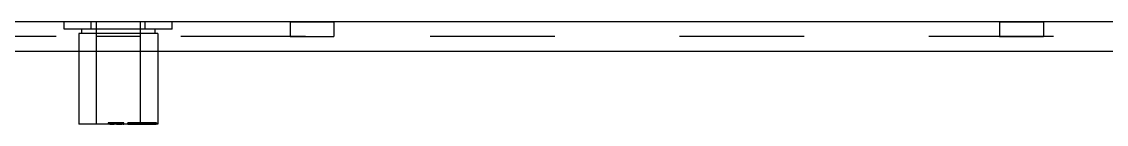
# Model space of a CAD drawing. Header units: millimetres. Extents: x 0 to 8948, y -1340 to 1100.
# Drawn here: x 5001.9 to 5076, y -483 to -476 of the extents above; entities that cross this region are included whole.
import ezdxf

# ---------------------------------------------------------------- set-up
doc = ezdxf.new("R2010")
doc.units = ezdxf.units.MM
doc.header["$LTSCALE"] = 85.25
doc.linetypes.add('HIDDEN', pattern=[0.2, 0.1, -0.1])
doc.layers.get('0').update_dxf_attribs({"linetype": 'CONTINUOUS'})
doc.layers.add('02___PRT_ALL_AXES', color=7, linetype='CONTINUOUS')
doc.layers.add('DEFAULT_2', color=8, linetype='HIDDEN')

msp = doc.modelspace()

# ---------------------------------------------------------------- linework, layer by layer
at = {"color": 3, "linetype": 'Continuous'}
for p, q in [((5089.448, -476.031), (4775.448, -476.031)), ((4774.448, -478.031), (5090.448, -478.031))]:
    msp.add_line(p, q, dxfattribs=at)
at = {"layer": '02___PRT_ALL_AXES', "color": 8, "linetype": 'HIDDEN'}
for p, q in [((5009.948, -476.031), (5006.948, -476.031)), ((5006.948, -476.031), (5006.948, -483.031)), ((5009.948, -476.031), (5009.948, -483.031)), ((5020.198, -476.031), (5023.198, -476.031)), ((5020.198, -476.031), (5020.198, -477.031)), ((5023.198, -476.031), (5023.198, -477.031)), ((5068.698, -476.031), (5071.698, -476.031)), ((5068.698, -476.031), (5068.698, -477.031)), ((5071.698, -476.031), (5071.698, -477.031)), ((5005.748, -476.831), (5005.748, -483.031)), ((5009.948, -477.031), (5006.948, -477.031)), ((5011.148, -476.831), (5011.148, -483.031)), ((5020.198, -477.031), (5023.198, -477.031)), ((5068.698, -477.031), (5071.698, -477.031)), ((5011.148, -483.031), (5005.748, -483.031))]:
    msp.add_line(p, q, dxfattribs=at)
at = {"layer": 'DEFAULT_2', "color": 8, "linetype": 'HIDDEN'}
for p, q in [((5004.753, -476.531), (5004.753, -476.031)), ((5012.143, -476.531), (5004.753, -476.531)), ((5005.948, -476.531), (5005.948, -476.831)), ((5006.6, -476.531), (5006.6, -476.031)), ((5010.295, -476.531), (5010.295, -476.031)), ((5010.948, -476.531), (5010.948, -476.831)), ((5012.143, -476.531), (5012.143, -476.031)), ((5089.448, -477.031), (4775.448, -477.031)), ((5011.148, -476.831), (5005.748, -476.831)), ((5005.748, -476.831), (5005.748, -483.031)), ((5011.148, -476.831), (5011.148, -483.031)), ((5008.825, -482.931), (5007.76, -482.931)), ((5007.76, -482.931), (5007.76, -483.031)), ((5007.828, -483.031), (5007.828, -482.931)), ((5007.883, -482.931), (5007.883, -483.031)), ((5007.883, -483.031), (5008.172, -483.031)), ((5007.937, -483.031), (5007.937, -482.931)), ((5008.015, -483.031), (5008.015, -482.931)), ((5008.172, -482.931), (5008.172, -483.031)), ((5008.263, -483.031), (5008.263, -482.931)), ((5008.339, -482.931), (5008.339, -483.031)), ((5008.339, -483.031), (5008.685, -483.031)), ((5008.631, -482.931), (5008.631, -483.031)), ((5008.638, -483.031), (5008.638, -482.931)), ((5008.685, -483.031), (5008.685, -482.931)), ((5008.757, -482.931), (5008.757, -483.031)), ((5008.757, -483.031), (5008.825, -483.031)), ((5008.825, -483.031), (5008.825, -482.931)), ((5011.073, -482.931), (5009.115, -482.931)), ((5009.115, -483.031), (5009.115, -482.931)), ((5009.115, -483.031), (5011.042, -483.031)), ((5009.141, -483.031), (5009.141, -482.931)), ((5009.142, -483.031), (5009.142, -482.931)), ((5009.192, -483.031), (5009.192, -482.931)), ((5009.23, -483.031), (5009.23, -482.931)), ((5009.233, -483.031), (5009.233, -482.931)), ((5009.265, -483.031), (5009.265, -482.931)), ((5009.306, -483.031), (5009.306, -482.931)), ((5009.342, -483.031), (5009.342, -482.931)), ((5009.343, -483.031), (5009.343, -482.931)), ((5009.397, -483.031), (5009.397, -482.931)), ((5009.414, -483.031), (5009.414, -482.931)), ((5009.448, -483.031), (5009.448, -482.931)), ((5009.478, -483.031), (5009.478, -482.931)), ((5009.486, -483.031), (5009.486, -482.931)), ((5009.515, -483.031), (5009.515, -482.931)), ((5009.517, -483.031), (5009.517, -482.931)), ((5009.518, -483.031), (5009.518, -482.931)), ((5009.526, -483.031), (5009.526, -482.931)), ((5009.562, -483.031), (5009.562, -482.931)), ((5009.571, -483.031), (5009.571, -482.931)), ((5009.584, -483.031), (5009.584, -482.931)), ((5009.59, -483.031), (5009.59, -482.931)), ((5009.592, -483.031), (5009.592, -482.931)), ((5009.631, -483.031), (5009.631, -482.931)), ((5009.634, -483.031), (5009.634, -482.931)), ((5009.659, -483.031), (5009.659, -482.931)), ((5009.675, -483.031), (5009.675, -482.931)), ((5009.681, -483.031), (5009.681, -482.931)), ((5009.685, -483.031), (5009.685, -482.931)), ((5009.686, -483.031), (5009.686, -482.931)), ((5009.689, -483.031), (5009.689, -482.931)), ((5009.731, -483.031), (5009.731, -482.931)), ((5009.748, -483.031), (5009.748, -482.931)), ((5009.752, -483.031), (5009.752, -482.931)), ((5009.755, -483.031), (5009.755, -482.931)), ((5009.762, -482.931), (5009.762, -483.031)), ((5009.77, -483.031), (5009.77, -482.931)), ((5009.793, -483.031), (5009.793, -482.931)), ((5009.796, -483.031), (5009.796, -482.931)), ((5009.827, -483.031), (5009.827, -482.931)), ((5009.838, -483.031), (5009.838, -482.931)), ((5009.866, -483.031), (5009.866, -482.931)), ((5009.907, -483.031), (5009.907, -482.931)), ((5009.915, -482.931), (5009.915, -483.031)), ((5009.916, -483.031), (5009.916, -482.931)), ((5009.934, -483.031), (5009.934, -482.931)), ((5009.941, -483.031), (5009.941, -482.931)), ((5009.951, -483.031), (5009.951, -482.931)), ((5009.955, -483.031), (5009.955, -482.931)), ((5009.971, -483.031), (5009.971, -482.931)), ((5009.996, -483.031), (5009.996, -482.931)), ((5010.021, -483.031), (5010.021, -482.931)), ((5010.025, -483.031), (5010.025, -482.931)), ((5010.033, -483.031), (5010.033, -482.931)), ((5010.039, -483.031), (5010.039, -482.931)), ((5010.04, -483.031), (5010.04, -482.931)), ((5010.052, -483.031), (5010.052, -482.931)), ((5010.055, -483.031), (5010.055, -482.931)), ((5010.058, -483.031), (5010.058, -482.931)), ((5010.082, -483.031), (5010.082, -482.931)), ((5010.128, -483.031), (5010.128, -482.931)), ((5010.177, -483.031), (5010.177, -482.931)), ((5010.18, -483.031), (5010.18, -482.931)), ((5010.189, -483.031), (5010.189, -482.931)), ((5010.204, -483.031), (5010.204, -482.931)), ((5010.206, -483.031), (5010.206, -482.931)), ((5010.215, -483.031), (5010.215, -482.931)), ((5010.239, -483.031), (5010.239, -482.931)), ((5010.248, -483.031), (5010.248, -482.931)), ((5010.25, -483.031), (5010.25, -482.931)), ((5010.265, -483.031), (5010.265, -482.931)), ((5010.274, -483.031), (5010.274, -482.931)), ((5010.277, -483.031), (5010.277, -482.931)), ((5010.292, -483.031), (5010.292, -482.931)), ((5010.372, -483.031), (5010.372, -482.931)), ((5010.396, -483.031), (5010.396, -482.931)), ((5010.415, -483.031), (5010.415, -482.931)), ((5010.421, -483.031), (5010.421, -482.931)), ((5011.042, -482.931), (5011.042, -483.031)), ((5011.073, -482.931), (5011.073, -483.031))]:
    msp.add_line(p, q, dxfattribs=at)

doc.saveas('drawing.dxf')
